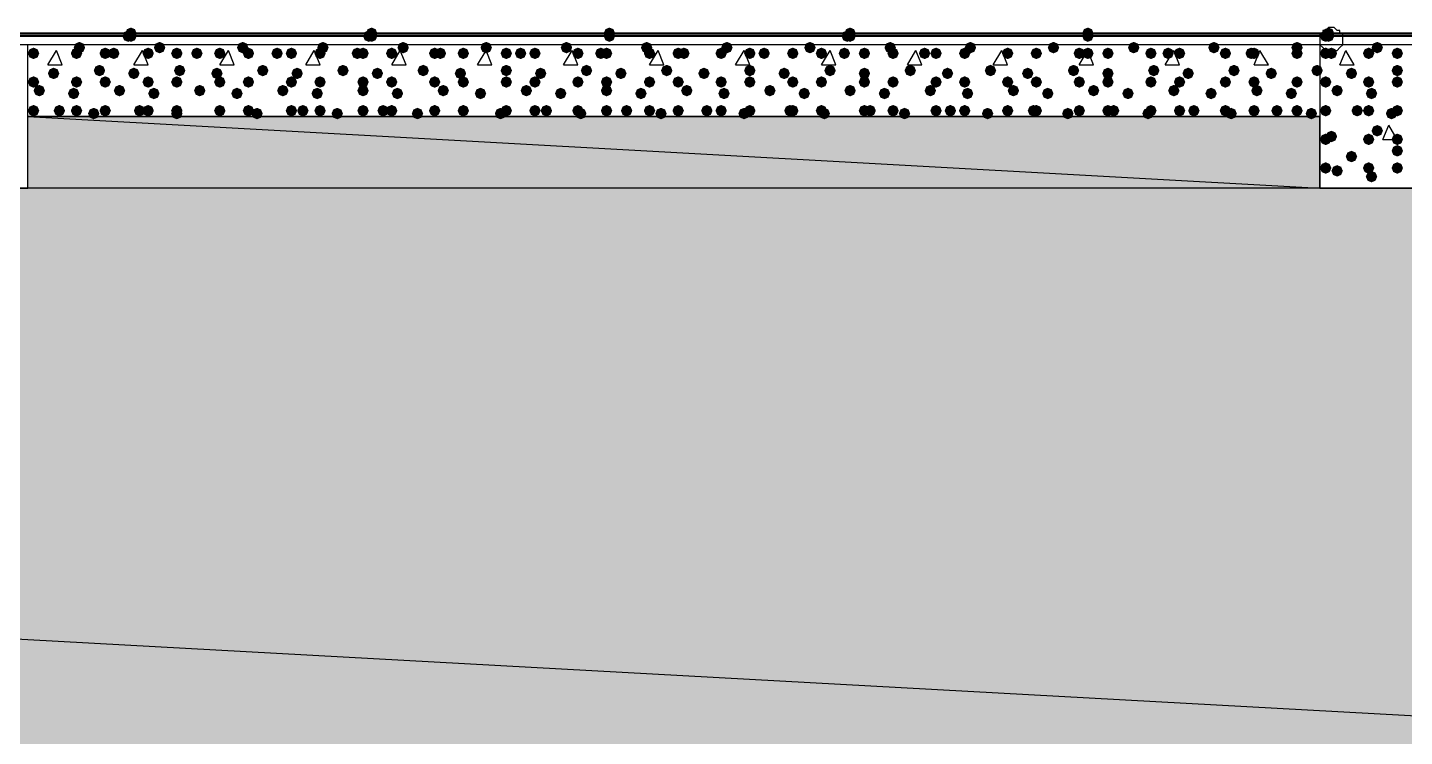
# Model space of a CAD drawing. Header units: millimetres. Extents: x 0 to 420, y 0 to 297.
# Drawn here: x 154.51 to 174.86, y 217.71 to 228.18 of the extents above; entities that cross this region are included whole.
import ezdxf

# ---------------------------------------------------------------- set-up
doc = ezdxf.new("R2010")
doc.units = ezdxf.units.MM
doc.layers.get('0').update_dxf_attribs({"linetype": 'CONTINUOUS'})

msp = doc.modelspace()

# ---------------------------------------------------------------- hatches: boundary and pattern name
at = {"true_color": 0x0000fe}
for points in [[(156.083, 228.049667), (156.058129, 227.989871), (155.998333, 227.965), (155.938538, 227.989871), (155.913667, 228.049667), (155.938537, 228.109462), (155.998333, 228.134333), (156.058129, 228.109463)], [(156.125333, 228.092), (156.100462, 228.032204), (156.040667, 228.007333), (155.980871, 228.032204), (155.956, 228.092), (155.980871, 228.151796), (156.040667, 228.176667), (156.100462, 228.151796)], [(156.125333, 228.049667), (156.100462, 227.989871), (156.040667, 227.965), (155.980871, 227.989871), (155.956, 228.049667), (155.980871, 228.109462), (156.040667, 228.134333), (156.100462, 228.109463)], [(156.125333, 228.049667), (156.100462, 227.989871), (156.040667, 227.965), (155.980871, 227.989871), (155.956, 228.049667), (155.980871, 228.109462), (156.040667, 228.134333), (156.100462, 228.109463)], [(159.639, 228.049667), (159.614129, 227.989871), (159.554333, 227.965), (159.494538, 227.989871), (159.469667, 228.049667), (159.494537, 228.109462), (159.554333, 228.134333), (159.614129, 228.109463)], [(159.639, 228.049667), (159.614129, 227.989871), (159.554333, 227.965), (159.494538, 227.989871), (159.469667, 228.049667), (159.494537, 228.109462), (159.554333, 228.134333), (159.614129, 228.109463)], [(159.681333, 228.092), (159.656462, 228.032204), (159.596667, 228.007333), (159.536871, 228.032204), (159.512, 228.092), (159.536871, 228.151796), (159.596667, 228.176667), (159.656462, 228.151796)], [(159.681333, 228.049667), (159.656462, 227.989871), (159.596667, 227.965), (159.536871, 227.989871), (159.512, 228.049667), (159.536871, 228.109462), (159.596667, 228.134333), (159.656462, 228.109463)], [(163.195, 228.092), (163.170129, 228.032204), (163.110333, 228.007333), (163.050538, 228.032204), (163.025667, 228.092), (163.050537, 228.151796), (163.110333, 228.176667), (163.170129, 228.151796)], [(163.195, 228.049667), (163.170129, 227.989871), (163.110333, 227.965), (163.050538, 227.989871), (163.025667, 228.049667), (163.050537, 228.109462), (163.110333, 228.134333), (163.170129, 228.109463)], [(163.195, 228.049667), (163.170129, 227.989871), (163.110333, 227.965), (163.050538, 227.989871), (163.025667, 228.049667), (163.050537, 228.109462), (163.110333, 228.134333), (163.170129, 228.109463)], [(163.195, 228.049667), (163.170129, 227.989871), (163.110333, 227.965), (163.050538, 227.989871), (163.025667, 228.049667), (163.050537, 228.109462), (163.110333, 228.134333), (163.170129, 228.109463)], [(166.708667, 228.049667), (166.683796, 227.989871), (166.624, 227.965), (166.564204, 227.989871), (166.539333, 228.049667), (166.564204, 228.109462), (166.624, 228.134333), (166.683796, 228.109463)], [(166.751, 228.092), (166.726129, 228.032204), (166.666333, 228.007333), (166.606538, 228.032204), (166.581667, 228.092), (166.606537, 228.151796), (166.666333, 228.176667), (166.726129, 228.151796)], [(166.751, 228.049667), (166.726129, 227.989871), (166.666333, 227.965), (166.606538, 227.989871), (166.581667, 228.049667), (166.606537, 228.109462), (166.666333, 228.134333), (166.726129, 228.109463)], [(166.751, 228.049667), (166.726129, 227.989871), (166.666333, 227.965), (166.606538, 227.989871), (166.581667, 228.049667), (166.606537, 228.109462), (166.666333, 228.134333), (166.726129, 228.109463)], [(170.264667, 228.092), (170.239796, 228.032204), (170.18, 228.007333), (170.120204, 228.032204), (170.095333, 228.092), (170.120204, 228.151796), (170.18, 228.176667), (170.239796, 228.151796)], [(170.264667, 228.049667), (170.239796, 227.989871), (170.18, 227.965), (170.120204, 227.989871), (170.095333, 228.049667), (170.120204, 228.109462), (170.18, 228.134333), (170.239796, 228.109463)], [(170.264667, 228.049667), (170.239796, 227.989871), (170.18, 227.965), (170.120204, 227.989871), (170.095333, 228.049667), (170.120204, 228.109462), (170.18, 228.134333), (170.239796, 228.109463)], [(170.264667, 228.049667), (170.239796, 227.989871), (170.18, 227.965), (170.120204, 227.989871), (170.095333, 228.049667), (170.120204, 228.109462), (170.18, 228.134333), (170.239796, 228.109463)], [(173.778333, 228.049667), (173.753463, 227.989871), (173.693667, 227.965), (173.633871, 227.989871), (173.609, 228.049667), (173.633871, 228.109462), (173.693667, 228.134333), (173.753462, 228.109463)], [(173.820667, 228.092), (173.795796, 228.032204), (173.736, 228.007333), (173.676204, 228.032204), (173.651333, 228.092), (173.676204, 228.151796), (173.736, 228.176667), (173.795796, 228.151796)], [(173.820667, 228.049667), (173.795796, 227.989871), (173.736, 227.965), (173.676204, 227.989871), (173.651333, 228.049667), (173.676204, 228.109462), (173.736, 228.134333), (173.795796, 228.109463)], [(173.820667, 228.049667), (173.795796, 227.989871), (173.736, 227.965), (173.676204, 227.989871), (173.651333, 228.049667), (173.676204, 228.109462), (173.736, 228.134333), (173.795796, 228.109463)]]:
    msp.add_hatch(color=0, dxfattribs=at).paths.add_polyline_path(points, flags=0)
at = {"true_color": 0x000007}
h = msp.add_hatch(color=0, dxfattribs=at)
h.paths.add_polyline_path([(32.215667, 228.049667), (380.661333, 228.049667)], flags=0)
h.paths.add_polyline_path([(380.661333, 228.049667), (32.215667, 228.049667)], flags=0)
at = {"true_color": 0x000008}
for points in [[(154.686, 227.795667), (154.661129, 227.735871), (154.601333, 227.711), (154.541538, 227.735871), (154.516667, 227.795667), (154.541537, 227.855462), (154.601333, 227.880333), (154.661129, 227.855463)], [(154.686, 227.795667), (154.661129, 227.735871), (154.601333, 227.711), (154.541538, 227.735871), (154.516667, 227.795667), (154.541537, 227.855462), (154.601333, 227.880333), (154.661129, 227.855463)], [(155.321, 227.795667), (155.296129, 227.735871), (155.236333, 227.711), (155.176538, 227.735871), (155.151667, 227.795667), (155.176537, 227.855462), (155.236333, 227.880333), (155.296129, 227.855463)], [(155.363333, 227.880333), (155.338462, 227.820537), (155.278667, 227.795667), (155.218871, 227.820537), (155.194, 227.880333), (155.218871, 227.940129), (155.278667, 227.965), (155.338462, 227.940129)], [(155.744333, 227.795667), (155.719463, 227.735871), (155.659667, 227.711), (155.599871, 227.735871), (155.575, 227.795667), (155.599871, 227.855462), (155.659667, 227.880333), (155.719462, 227.855463)], [(155.871333, 227.795667), (155.846462, 227.735871), (155.786667, 227.711), (155.726871, 227.735871), (155.702, 227.795667), (155.726871, 227.855462), (155.786667, 227.880333), (155.846462, 227.855463)], [(156.379333, 227.795667), (156.354463, 227.735871), (156.294667, 227.711), (156.234871, 227.735871), (156.21, 227.795667), (156.234871, 227.855462), (156.294667, 227.880333), (156.354462, 227.855463)], [(156.548667, 227.880333), (156.523796, 227.820537), (156.464, 227.795667), (156.404204, 227.820537), (156.379333, 227.880333), (156.404204, 227.940129), (156.464, 227.965), (156.523796, 227.940129)], [(156.802667, 227.795667), (156.777796, 227.735871), (156.718, 227.711), (156.658204, 227.735871), (156.633333, 227.795667), (156.658204, 227.855462), (156.718, 227.880333), (156.777796, 227.855463)], [(157.099, 227.795667), (157.074129, 227.735871), (157.014333, 227.711), (156.954538, 227.735871), (156.929667, 227.795667), (156.954537, 227.855462), (157.014333, 227.880333), (157.074129, 227.855463)], [(157.437667, 227.795667), (157.412796, 227.735871), (157.353, 227.711), (157.293204, 227.735871), (157.268333, 227.795667), (157.293204, 227.855462), (157.353, 227.880333), (157.412796, 227.855463)], [(157.776333, 227.880333), (157.751463, 227.820537), (157.691667, 227.795667), (157.631871, 227.820537), (157.607, 227.880333), (157.631871, 227.940129), (157.691667, 227.965), (157.751462, 227.940129)], [(157.861, 227.795667), (157.836129, 227.735871), (157.776333, 227.711), (157.716538, 227.735871), (157.691667, 227.795667), (157.716537, 227.855462), (157.776333, 227.880333), (157.836129, 227.855463)], [(158.284333, 227.795667), (158.259462, 227.735871), (158.199667, 227.711), (158.139871, 227.735871), (158.115, 227.795667), (158.139871, 227.855462), (158.199667, 227.880333), (158.259462, 227.855463)], [(158.496, 227.795667), (158.471129, 227.735871), (158.411333, 227.711), (158.351538, 227.735871), (158.326667, 227.795667), (158.351537, 227.855462), (158.411333, 227.880333), (158.471129, 227.855463)], [(158.919333, 227.795667), (158.894463, 227.735871), (158.834667, 227.711), (158.774871, 227.735871), (158.75, 227.795667), (158.774871, 227.855462), (158.834667, 227.880333), (158.894462, 227.855463)], [(158.961667, 227.880333), (158.936796, 227.820537), (158.877, 227.795667), (158.817204, 227.820537), (158.792333, 227.880333), (158.817204, 227.940129), (158.877, 227.965), (158.936796, 227.940129)], [(159.469667, 227.795667), (159.444796, 227.735871), (159.385, 227.711), (159.325204, 227.735871), (159.300333, 227.795667), (159.325204, 227.855462), (159.385, 227.880333), (159.444796, 227.855463)], [(159.554333, 227.795667), (159.529462, 227.735871), (159.469667, 227.711), (159.409871, 227.735871), (159.385, 227.795667), (159.409871, 227.855462), (159.469667, 227.880333), (159.529462, 227.855463)], [(159.977667, 227.795667), (159.952796, 227.735871), (159.893, 227.711), (159.833204, 227.735871), (159.808333, 227.795667), (159.833204, 227.855462), (159.893, 227.880333), (159.952796, 227.855463)], [(160.147, 227.880333), (160.122129, 227.820537), (160.062333, 227.795667), (160.002538, 227.820537), (159.977667, 227.880333), (160.002537, 227.940129), (160.062333, 227.965), (160.122129, 227.940129)], [(160.612667, 227.795667), (160.587796, 227.735871), (160.528, 227.711), (160.468204, 227.735871), (160.443333, 227.795667), (160.468204, 227.855462), (160.528, 227.880333), (160.587796, 227.855463)], [(160.697333, 227.795667), (160.672462, 227.735871), (160.612667, 227.711), (160.552871, 227.735871), (160.528, 227.795667), (160.552871, 227.855462), (160.612667, 227.880333), (160.672462, 227.855463)], [(161.036, 227.795667), (161.011129, 227.735871), (160.951333, 227.711), (160.891538, 227.735871), (160.866667, 227.795667), (160.891537, 227.855462), (160.951333, 227.880333), (161.011129, 227.855463)], [(161.374667, 227.880333), (161.349796, 227.820537), (161.29, 227.795667), (161.230204, 227.820537), (161.205333, 227.880333), (161.230204, 227.940129), (161.29, 227.965), (161.349796, 227.940129)], [(161.671, 227.795667), (161.646129, 227.735871), (161.586333, 227.711), (161.526538, 227.735871), (161.501667, 227.795667), (161.526537, 227.855462), (161.586333, 227.880333), (161.646129, 227.855463)], [(161.882667, 227.795667), (161.857796, 227.735871), (161.798, 227.711), (161.738204, 227.735871), (161.713333, 227.795667), (161.738204, 227.855462), (161.798, 227.880333), (161.857796, 227.855463)], [(162.094333, 227.795667), (162.069462, 227.735871), (162.009667, 227.711), (161.949871, 227.735871), (161.925, 227.795667), (161.949871, 227.855462), (162.009667, 227.880333), (162.069462, 227.855463)], [(162.56, 227.880333), (162.535129, 227.820537), (162.475333, 227.795667), (162.415538, 227.820537), (162.390667, 227.880333), (162.415537, 227.940129), (162.475333, 227.965), (162.535129, 227.940129)], [(162.729333, 227.795667), (162.704463, 227.735871), (162.644667, 227.711), (162.584871, 227.735871), (162.56, 227.795667), (162.584871, 227.855462), (162.644667, 227.880333), (162.704462, 227.855463)], [(163.068, 227.795667), (163.043129, 227.735871), (162.983333, 227.711), (162.923538, 227.735871), (162.898667, 227.795667), (162.923537, 227.855462), (162.983333, 227.880333), (163.043129, 227.855463)], [(163.152667, 227.795667), (163.127796, 227.735871), (163.068, 227.711), (163.008204, 227.735871), (162.983333, 227.795667), (163.008204, 227.855462), (163.068, 227.880333), (163.127796, 227.855463)], [(163.745333, 227.880333), (163.720462, 227.820537), (163.660667, 227.795667), (163.600871, 227.820537), (163.576, 227.880333), (163.600871, 227.940129), (163.660667, 227.965), (163.720462, 227.940129)], [(163.787667, 227.795667), (163.762796, 227.735871), (163.703, 227.711), (163.643204, 227.735871), (163.618333, 227.795667), (163.643204, 227.855462), (163.703, 227.880333), (163.762796, 227.855463)], [(164.211, 227.795667), (164.186129, 227.735871), (164.126333, 227.711), (164.066538, 227.735871), (164.041667, 227.795667), (164.066537, 227.855462), (164.126333, 227.880333), (164.186129, 227.855463)], [(164.295667, 227.795667), (164.270796, 227.735871), (164.211, 227.711), (164.151204, 227.735871), (164.126333, 227.795667), (164.151204, 227.855462), (164.211, 227.880333), (164.270796, 227.855463)], [(164.846, 227.795667), (164.821129, 227.735871), (164.761333, 227.711), (164.701538, 227.735871), (164.676667, 227.795667), (164.701537, 227.855462), (164.761333, 227.880333), (164.821129, 227.855463)], [(164.930667, 227.880333), (164.905796, 227.820537), (164.846, 227.795667), (164.786204, 227.820537), (164.761333, 227.880333), (164.786204, 227.940129), (164.846, 227.965), (164.905796, 227.940129)], [(165.269333, 227.795667), (165.244463, 227.735871), (165.184667, 227.711), (165.124871, 227.735871), (165.1, 227.795667), (165.124871, 227.855462), (165.184667, 227.880333), (165.244462, 227.855463)], [(165.481, 227.795667), (165.456129, 227.735871), (165.396333, 227.711), (165.336538, 227.735871), (165.311667, 227.795667), (165.336537, 227.855462), (165.396333, 227.880333), (165.456129, 227.855463)], [(165.904333, 227.795667), (165.879462, 227.735871), (165.819667, 227.711), (165.759871, 227.735871), (165.735, 227.795667), (165.759871, 227.855462), (165.819667, 227.880333), (165.879462, 227.855463)], [(166.158333, 227.880333), (166.133463, 227.820537), (166.073667, 227.795667), (166.013871, 227.820537), (165.989, 227.880333), (166.013871, 227.940129), (166.073667, 227.965), (166.133462, 227.940129)], [(166.327667, 227.795667), (166.302796, 227.735871), (166.243, 227.711), (166.183204, 227.735871), (166.158333, 227.795667), (166.183204, 227.855462), (166.243, 227.880333), (166.302796, 227.855463)], [(166.666333, 227.795667), (166.641462, 227.735871), (166.581667, 227.711), (166.521871, 227.735871), (166.497, 227.795667), (166.521871, 227.855462), (166.581667, 227.880333), (166.641462, 227.855463)], [(166.962667, 227.795667), (166.937796, 227.735871), (166.878, 227.711), (166.818204, 227.735871), (166.793333, 227.795667), (166.818204, 227.855462), (166.878, 227.880333), (166.937796, 227.855463)], [(167.343667, 227.880333), (167.318796, 227.820537), (167.259, 227.795667), (167.199204, 227.820537), (167.174333, 227.880333), (167.199204, 227.940129), (167.259, 227.965), (167.318796, 227.940129)], [(167.386, 227.795667), (167.361129, 227.735871), (167.301333, 227.711), (167.241538, 227.735871), (167.216667, 227.795667), (167.241537, 227.855462), (167.301333, 227.880333), (167.361129, 227.855463)], [(167.851667, 227.795667), (167.826796, 227.735871), (167.767, 227.711), (167.707204, 227.735871), (167.682333, 227.795667), (167.707204, 227.855462), (167.767, 227.880333), (167.826796, 227.855463)], [(168.021, 227.795667), (167.996129, 227.735871), (167.936333, 227.711), (167.876538, 227.735871), (167.851667, 227.795667), (167.876537, 227.855462), (167.936333, 227.880333), (167.996129, 227.855463)], [(168.444333, 227.795667), (168.419463, 227.735871), (168.359667, 227.711), (168.299871, 227.735871), (168.275, 227.795667), (168.299871, 227.855462), (168.359667, 227.880333), (168.419462, 227.855463)], [(168.529, 227.880333), (168.504129, 227.820537), (168.444333, 227.795667), (168.384538, 227.820537), (168.359667, 227.880333), (168.384537, 227.940129), (168.444333, 227.965), (168.504129, 227.940129)], [(169.079333, 227.795667), (169.054463, 227.735871), (168.994667, 227.711), (168.934871, 227.735871), (168.91, 227.795667), (168.934871, 227.855462), (168.994667, 227.880333), (169.054462, 227.855463)], [(169.079333, 227.795667), (169.054463, 227.735871), (168.994667, 227.711), (168.934871, 227.735871), (168.91, 227.795667), (168.934871, 227.855462), (168.994667, 227.880333), (169.054462, 227.855463)], [(169.502667, 227.795667), (169.477796, 227.735871), (169.418, 227.711), (169.358204, 227.735871), (169.333333, 227.795667), (169.358204, 227.855462), (169.418, 227.880333), (169.477796, 227.855463)], [(169.756667, 227.880333), (169.731796, 227.820537), (169.672, 227.795667), (169.612204, 227.820537), (169.587333, 227.880333), (169.612204, 227.940129), (169.672, 227.965), (169.731796, 227.940129)], [(170.137667, 227.795667), (170.112796, 227.735871), (170.053, 227.711), (169.993204, 227.735871), (169.968333, 227.795667), (169.993204, 227.855462), (170.053, 227.880333), (170.112796, 227.855463)], [(170.264667, 227.795667), (170.239796, 227.735871), (170.18, 227.711), (170.120204, 227.735871), (170.095333, 227.795667), (170.120204, 227.855462), (170.18, 227.880333), (170.239796, 227.855463)], [(170.561, 227.795667), (170.536129, 227.735871), (170.476333, 227.711), (170.416538, 227.735871), (170.391667, 227.795667), (170.416537, 227.855462), (170.476333, 227.880333), (170.536129, 227.855463)], [(170.942, 227.880333), (170.917129, 227.820537), (170.857333, 227.795667), (170.797537, 227.820537), (170.772667, 227.880333), (170.797537, 227.940129), (170.857333, 227.965), (170.917129, 227.940129)], [(171.196, 227.795667), (171.171129, 227.735871), (171.111333, 227.711), (171.051538, 227.735871), (171.026667, 227.795667), (171.051537, 227.855462), (171.111333, 227.880333), (171.171129, 227.855463)], [(171.45, 227.795667), (171.425129, 227.735871), (171.365333, 227.711), (171.305538, 227.735871), (171.280667, 227.795667), (171.305537, 227.855462), (171.365333, 227.880333), (171.425129, 227.855463)], [(171.619333, 227.795667), (171.594463, 227.735871), (171.534667, 227.711), (171.474871, 227.735871), (171.45, 227.795667), (171.474871, 227.855462), (171.534667, 227.880333), (171.594462, 227.855463)], [(172.127333, 227.880333), (172.102463, 227.820537), (172.042667, 227.795667), (171.982871, 227.820537), (171.958, 227.880333), (171.982871, 227.940129), (172.042667, 227.965), (172.102462, 227.940129)], [(172.296667, 227.795667), (172.271796, 227.735871), (172.212, 227.711), (172.152204, 227.735871), (172.127333, 227.795667), (172.152204, 227.855462), (172.212, 227.880333), (172.271796, 227.855463)], [(172.677667, 227.795667), (172.652796, 227.735871), (172.593, 227.711), (172.533204, 227.735871), (172.508333, 227.795667), (172.533204, 227.855462), (172.593, 227.880333), (172.652796, 227.855463)], [(172.72, 227.795667), (172.695129, 227.735871), (172.635333, 227.711), (172.575538, 227.735871), (172.550667, 227.795667), (172.575537, 227.855462), (172.635333, 227.880333), (172.695129, 227.855463)], [(173.355, 227.880333), (173.330129, 227.820537), (173.270333, 227.795667), (173.210538, 227.820537), (173.185667, 227.880333), (173.210537, 227.940129), (173.270333, 227.965), (173.330129, 227.940129)], [(173.355, 227.795667), (173.330129, 227.735871), (173.270333, 227.711), (173.210538, 227.735871), (173.185667, 227.795667), (173.210537, 227.855462), (173.270333, 227.880333), (173.330129, 227.855463)], [(154.982333, 227.499333), (154.957462, 227.439537), (154.897667, 227.414667), (154.837871, 227.439537), (154.813, 227.499333), (154.837871, 227.559129), (154.897667, 227.584), (154.957462, 227.559129)], [(155.659667, 227.541667), (155.634796, 227.481871), (155.575, 227.457), (155.515204, 227.481871), (155.490333, 227.541667), (155.515204, 227.601462), (155.575, 227.626333), (155.634796, 227.601463)], [(156.167667, 227.499333), (156.142796, 227.439537), (156.083, 227.414667), (156.023204, 227.439537), (155.998333, 227.499333), (156.023204, 227.559129), (156.083, 227.584), (156.142796, 227.559129)], [(156.845, 227.541667), (156.820129, 227.481871), (156.760333, 227.457), (156.700538, 227.481871), (156.675667, 227.541667), (156.700537, 227.601462), (156.760333, 227.626333), (156.820129, 227.601463)], [(157.395333, 227.499333), (157.370463, 227.439537), (157.310667, 227.414667), (157.250871, 227.439537), (157.226, 227.499333), (157.250871, 227.559129), (157.310667, 227.584), (157.370462, 227.559129)], [(158.072667, 227.541667), (158.047796, 227.481871), (157.988, 227.457), (157.928204, 227.481871), (157.903333, 227.541667), (157.928204, 227.601462), (157.988, 227.626333), (158.047796, 227.601463)], [(158.580667, 227.499333), (158.555796, 227.439537), (158.496, 227.414667), (158.436204, 227.439537), (158.411333, 227.499333), (158.436204, 227.559129), (158.496, 227.584), (158.555796, 227.559129)], [(159.258, 227.541667), (159.233129, 227.481871), (159.173333, 227.457), (159.113538, 227.481871), (159.088667, 227.541667), (159.113537, 227.601462), (159.173333, 227.626333), (159.233129, 227.601463)], [(159.766, 227.499333), (159.741129, 227.439537), (159.681333, 227.414667), (159.621538, 227.439537), (159.596667, 227.499333), (159.621537, 227.559129), (159.681333, 227.584), (159.741129, 227.559129)], [(160.443333, 227.541667), (160.418462, 227.481871), (160.358667, 227.457), (160.298871, 227.481871), (160.274, 227.541667), (160.298871, 227.601462), (160.358667, 227.626333), (160.418462, 227.601463)], [(160.993667, 227.499333), (160.968796, 227.439537), (160.909, 227.414667), (160.849204, 227.439537), (160.824333, 227.499333), (160.849204, 227.559129), (160.909, 227.584), (160.968796, 227.559129)], [(161.671, 227.541667), (161.646129, 227.481871), (161.586333, 227.457), (161.526538, 227.481871), (161.501667, 227.541667), (161.526537, 227.601462), (161.586333, 227.626333), (161.646129, 227.601463)], [(162.179, 227.499333), (162.154129, 227.439537), (162.094333, 227.414667), (162.034538, 227.439537), (162.009667, 227.499333), (162.034537, 227.559129), (162.094333, 227.584), (162.154129, 227.559129)], [(162.856333, 227.541667), (162.831462, 227.481871), (162.771667, 227.457), (162.711871, 227.481871), (162.687, 227.541667), (162.711871, 227.601462), (162.771667, 227.626333), (162.831462, 227.601463)], [(163.364333, 227.499333), (163.339463, 227.439537), (163.279667, 227.414667), (163.219871, 227.439537), (163.195, 227.499333), (163.219871, 227.559129), (163.279667, 227.584), (163.339462, 227.559129)], [(164.041667, 227.541667), (164.016796, 227.481871), (163.957, 227.457), (163.897204, 227.481871), (163.872333, 227.541667), (163.897204, 227.601462), (163.957, 227.626333), (164.016796, 227.601463)], [(164.592, 227.499333), (164.567129, 227.439537), (164.507333, 227.414667), (164.447538, 227.439537), (164.422667, 227.499333), (164.447537, 227.559129), (164.507333, 227.584), (164.567129, 227.559129)], [(165.269333, 227.541667), (165.244463, 227.481871), (165.184667, 227.457), (165.124871, 227.481871), (165.1, 227.541667), (165.124871, 227.601462), (165.184667, 227.626333), (165.244462, 227.601463)], [(165.777333, 227.499333), (165.752462, 227.439537), (165.692667, 227.414667), (165.632871, 227.439537), (165.608, 227.499333), (165.632871, 227.559129), (165.692667, 227.584), (165.752462, 227.559129)], [(166.454667, 227.541667), (166.429796, 227.481871), (166.37, 227.457), (166.310204, 227.481871), (166.285333, 227.541667), (166.310204, 227.601462), (166.37, 227.626333), (166.429796, 227.601463)], [(166.962667, 227.499333), (166.937796, 227.439537), (166.878, 227.414667), (166.818204, 227.439537), (166.793333, 227.499333), (166.818204, 227.559129), (166.878, 227.584), (166.937796, 227.559129)], [(167.64, 227.541667), (167.615129, 227.481871), (167.555333, 227.457), (167.495538, 227.481871), (167.470667, 227.541667), (167.495537, 227.601462), (167.555333, 227.626333), (167.615129, 227.601463)], [(168.190333, 227.499333), (168.165462, 227.439537), (168.105667, 227.414667), (168.045871, 227.439537), (168.021, 227.499333), (168.045871, 227.559129), (168.105667, 227.584), (168.165462, 227.559129)], [(168.825333, 227.541667), (168.800462, 227.481871), (168.740667, 227.457), (168.680871, 227.481871), (168.656, 227.541667), (168.680871, 227.601462), (168.740667, 227.626333), (168.800462, 227.601463)], [(169.375667, 227.499333), (169.350796, 227.439537), (169.291, 227.414667), (169.231204, 227.439537), (169.206333, 227.499333), (169.231204, 227.559129), (169.291, 227.584), (169.350796, 227.559129)], [(170.053, 227.541667), (170.028129, 227.481871), (169.968333, 227.457), (169.908537, 227.481871), (169.883667, 227.541667), (169.908537, 227.601462), (169.968333, 227.626333), (170.028129, 227.601463)], [(170.561, 227.499333), (170.536129, 227.439537), (170.476333, 227.414667), (170.416538, 227.439537), (170.391667, 227.499333), (170.416537, 227.559129), (170.476333, 227.584), (170.536129, 227.559129)], [(171.238333, 227.541667), (171.213462, 227.481871), (171.153667, 227.457), (171.093871, 227.481871), (171.069, 227.541667), (171.093871, 227.601462), (171.153667, 227.626333), (171.213462, 227.601463)], [(171.746333, 227.499333), (171.721462, 227.439537), (171.661667, 227.414667), (171.601871, 227.439537), (171.577, 227.499333), (171.601871, 227.559129), (171.661667, 227.584), (171.721462, 227.559129)], [(172.423667, 227.541667), (172.398796, 227.481871), (172.339, 227.457), (172.279204, 227.481871), (172.254333, 227.541667), (172.279204, 227.601462), (172.339, 227.626333), (172.398796, 227.601463)], [(172.974, 227.499333), (172.949129, 227.439537), (172.889333, 227.414667), (172.829538, 227.439537), (172.804667, 227.499333), (172.829537, 227.559129), (172.889333, 227.584), (172.949129, 227.559129)], [(173.651333, 227.541667), (173.626462, 227.481871), (173.566667, 227.457), (173.506871, 227.481871), (173.482, 227.541667), (173.506871, 227.601462), (173.566667, 227.626333), (173.626462, 227.601463)], [(154.686, 227.372333), (154.661129, 227.312537), (154.601333, 227.287667), (154.541538, 227.312537), (154.516667, 227.372333), (154.541537, 227.432129), (154.601333, 227.457), (154.661129, 227.432129)], [(154.770667, 227.245333), (154.745796, 227.185537), (154.686, 227.160667), (154.626204, 227.185537), (154.601333, 227.245333), (154.626204, 227.305129), (154.686, 227.33), (154.745796, 227.305129)], [(155.278667, 227.203), (155.253796, 227.143204), (155.194, 227.118333), (155.134204, 227.143204), (155.109333, 227.203), (155.134204, 227.262796), (155.194, 227.287667), (155.253796, 227.262796)], [(155.321, 227.372333), (155.296129, 227.312537), (155.236333, 227.287667), (155.176538, 227.312537), (155.151667, 227.372333), (155.176537, 227.432129), (155.236333, 227.457), (155.296129, 227.432129)], [(155.744333, 227.372333), (155.719463, 227.312537), (155.659667, 227.287667), (155.599871, 227.312537), (155.575, 227.372333), (155.599871, 227.432129), (155.659667, 227.457), (155.719462, 227.432129)], [(155.956, 227.245333), (155.931129, 227.185537), (155.871333, 227.160667), (155.811538, 227.185537), (155.786667, 227.245333), (155.811537, 227.305129), (155.871333, 227.33), (155.931129, 227.305129)], [(156.379333, 227.372333), (156.354463, 227.312537), (156.294667, 227.287667), (156.234871, 227.312537), (156.21, 227.372333), (156.234871, 227.432129), (156.294667, 227.457), (156.354462, 227.432129)], [(156.464, 227.203), (156.439129, 227.143204), (156.379333, 227.118333), (156.319538, 227.143204), (156.294667, 227.203), (156.319537, 227.262796), (156.379333, 227.287667), (156.439129, 227.262796)], [(156.802667, 227.372333), (156.777796, 227.312537), (156.718, 227.287667), (156.658204, 227.312537), (156.633333, 227.372333), (156.658204, 227.432129), (156.718, 227.457), (156.777796, 227.432129)], [(157.141333, 227.245333), (157.116462, 227.185537), (157.056667, 227.160667), (156.996871, 227.185537), (156.972, 227.245333), (156.996871, 227.305129), (157.056667, 227.33), (157.116462, 227.305129)], [(157.437667, 227.372333), (157.412796, 227.312537), (157.353, 227.287667), (157.293204, 227.312537), (157.268333, 227.372333), (157.293204, 227.432129), (157.353, 227.457), (157.412796, 227.432129)], [(157.691667, 227.203), (157.666796, 227.143204), (157.607, 227.118333), (157.547204, 227.143204), (157.522333, 227.203), (157.547204, 227.262796), (157.607, 227.287667), (157.666796, 227.262796)], [(157.861, 227.372333), (157.836129, 227.312537), (157.776333, 227.287667), (157.716538, 227.312537), (157.691667, 227.372333), (157.716537, 227.432129), (157.776333, 227.457), (157.836129, 227.432129)], [(158.369, 227.245333), (158.344129, 227.185537), (158.284333, 227.160667), (158.224538, 227.185537), (158.199667, 227.245333), (158.224537, 227.305129), (158.284333, 227.33), (158.344129, 227.305129)], [(158.496, 227.372333), (158.471129, 227.312537), (158.411333, 227.287667), (158.351538, 227.312537), (158.326667, 227.372333), (158.351537, 227.432129), (158.411333, 227.457), (158.471129, 227.432129)], [(158.877, 227.203), (158.852129, 227.143204), (158.792333, 227.118333), (158.732538, 227.143204), (158.707667, 227.203), (158.732537, 227.262796), (158.792333, 227.287667), (158.852129, 227.262796)], [(158.919333, 227.372333), (158.894463, 227.312537), (158.834667, 227.287667), (158.774871, 227.312537), (158.75, 227.372333), (158.774871, 227.432129), (158.834667, 227.457), (158.894462, 227.432129)], [(159.554333, 227.372333), (159.529462, 227.312537), (159.469667, 227.287667), (159.409871, 227.312537), (159.385, 227.372333), (159.409871, 227.432129), (159.469667, 227.457), (159.529462, 227.432129)], [(159.554333, 227.245333), (159.529462, 227.185537), (159.469667, 227.160667), (159.409871, 227.185537), (159.385, 227.245333), (159.409871, 227.305129), (159.469667, 227.33), (159.529462, 227.305129)], [(159.977667, 227.372333), (159.952796, 227.312537), (159.893, 227.287667), (159.833204, 227.312537), (159.808333, 227.372333), (159.833204, 227.432129), (159.893, 227.457), (159.952796, 227.432129)], [(160.062333, 227.203), (160.037463, 227.143204), (159.977667, 227.118333), (159.917871, 227.143204), (159.893, 227.203), (159.917871, 227.262796), (159.977667, 227.287667), (160.037462, 227.262796)], [(160.612667, 227.372333), (160.587796, 227.312537), (160.528, 227.287667), (160.468204, 227.312537), (160.443333, 227.372333), (160.468204, 227.432129), (160.528, 227.457), (160.587796, 227.432129)], [(160.739667, 227.245333), (160.714796, 227.185537), (160.655, 227.160667), (160.595204, 227.185537), (160.570333, 227.245333), (160.595204, 227.305129), (160.655, 227.33), (160.714796, 227.305129)], [(161.036, 227.372333), (161.011129, 227.312537), (160.951333, 227.287667), (160.891538, 227.312537), (160.866667, 227.372333), (160.891537, 227.432129), (160.951333, 227.457), (161.011129, 227.432129)], [(161.29, 227.203), (161.265129, 227.143204), (161.205333, 227.118333), (161.145538, 227.143204), (161.120667, 227.203), (161.145537, 227.262796), (161.205333, 227.287667), (161.265129, 227.262796)], [(161.671, 227.372333), (161.646129, 227.312537), (161.586333, 227.287667), (161.526538, 227.312537), (161.501667, 227.372333), (161.526537, 227.432129), (161.586333, 227.457), (161.646129, 227.432129)], [(161.967333, 227.245333), (161.942462, 227.185537), (161.882667, 227.160667), (161.822871, 227.185537), (161.798, 227.245333), (161.822871, 227.305129), (161.882667, 227.33), (161.942462, 227.305129)], [(162.094333, 227.372333), (162.069462, 227.312537), (162.009667, 227.287667), (161.949871, 227.312537), (161.925, 227.372333), (161.949871, 227.432129), (162.009667, 227.457), (162.069462, 227.432129)], [(162.475333, 227.203), (162.450462, 227.143204), (162.390667, 227.118333), (162.330871, 227.143204), (162.306, 227.203), (162.330871, 227.262796), (162.390667, 227.287667), (162.450462, 227.262796)], [(162.729333, 227.372333), (162.704463, 227.312537), (162.644667, 227.287667), (162.584871, 227.312537), (162.56, 227.372333), (162.584871, 227.432129), (162.644667, 227.457), (162.704462, 227.432129)], [(163.152667, 227.372333), (163.127796, 227.312537), (163.068, 227.287667), (163.008204, 227.312537), (162.983333, 227.372333), (163.008204, 227.432129), (163.068, 227.457), (163.127796, 227.432129)], [(163.152667, 227.245333), (163.127796, 227.185537), (163.068, 227.160667), (163.008204, 227.185537), (162.983333, 227.245333), (163.008204, 227.305129), (163.068, 227.33), (163.127796, 227.305129)], [(163.660667, 227.203), (163.635796, 227.143204), (163.576, 227.118333), (163.516204, 227.143204), (163.491333, 227.203), (163.516204, 227.262796), (163.576, 227.287667), (163.635796, 227.262796)], [(163.787667, 227.372333), (163.762796, 227.312537), (163.703, 227.287667), (163.643204, 227.312537), (163.618333, 227.372333), (163.643204, 227.432129), (163.703, 227.457), (163.762796, 227.432129)], [(164.211, 227.372333), (164.186129, 227.312537), (164.126333, 227.287667), (164.066538, 227.312537), (164.041667, 227.372333), (164.066537, 227.432129), (164.126333, 227.457), (164.186129, 227.432129)], [(164.338, 227.245333), (164.313129, 227.185537), (164.253333, 227.160667), (164.193537, 227.185537), (164.168667, 227.245333), (164.193537, 227.305129), (164.253333, 227.33), (164.313129, 227.305129)], [(164.846, 227.372333), (164.821129, 227.312537), (164.761333, 227.287667), (164.701538, 227.312537), (164.676667, 227.372333), (164.701537, 227.432129), (164.761333, 227.457), (164.821129, 227.432129)], [(164.888333, 227.203), (164.863463, 227.143204), (164.803667, 227.118333), (164.743871, 227.143204), (164.719, 227.203), (164.743871, 227.262796), (164.803667, 227.287667), (164.863462, 227.262796)], [(165.269333, 227.372333), (165.244463, 227.312537), (165.184667, 227.287667), (165.124871, 227.312537), (165.1, 227.372333), (165.124871, 227.432129), (165.184667, 227.457), (165.244462, 227.432129)], [(165.565667, 227.245333), (165.540796, 227.185537), (165.481, 227.160667), (165.421204, 227.185537), (165.396333, 227.245333), (165.421204, 227.305129), (165.481, 227.33), (165.540796, 227.305129)], [(165.904333, 227.372333), (165.879462, 227.312537), (165.819667, 227.287667), (165.759871, 227.312537), (165.735, 227.372333), (165.759871, 227.432129), (165.819667, 227.457), (165.879462, 227.432129)], [(166.073667, 227.203), (166.048796, 227.143204), (165.989, 227.118333), (165.929204, 227.143204), (165.904333, 227.203), (165.929204, 227.262796), (165.989, 227.287667), (166.048796, 227.262796)], [(166.327667, 227.372333), (166.302796, 227.312537), (166.243, 227.287667), (166.183204, 227.312537), (166.158333, 227.372333), (166.183204, 227.432129), (166.243, 227.457), (166.302796, 227.432129)], [(166.751, 227.245333), (166.726129, 227.185537), (166.666333, 227.160667), (166.606538, 227.185537), (166.581667, 227.245333), (166.606537, 227.305129), (166.666333, 227.33), (166.726129, 227.305129)], [(166.962667, 227.372333), (166.937796, 227.312537), (166.878, 227.287667), (166.818204, 227.312537), (166.793333, 227.372333), (166.818204, 227.432129), (166.878, 227.457), (166.937796, 227.432129)], [(167.259, 227.203), (167.234129, 227.143204), (167.174333, 227.118333), (167.114538, 227.143204), (167.089667, 227.203), (167.114537, 227.262796), (167.174333, 227.287667), (167.234129, 227.262796)], [(167.386, 227.372333), (167.361129, 227.312537), (167.301333, 227.287667), (167.241538, 227.312537), (167.216667, 227.372333), (167.241537, 227.432129), (167.301333, 227.457), (167.361129, 227.432129)], [(167.936333, 227.245333), (167.911462, 227.185537), (167.851667, 227.160667), (167.791871, 227.185537), (167.767, 227.245333), (167.791871, 227.305129), (167.851667, 227.33), (167.911462, 227.305129)], [(168.021, 227.372333), (167.996129, 227.312537), (167.936333, 227.287667), (167.876538, 227.312537), (167.851667, 227.372333), (167.876537, 227.432129), (167.936333, 227.457), (167.996129, 227.432129)], [(168.444333, 227.372333), (168.419463, 227.312537), (168.359667, 227.287667), (168.299871, 227.312537), (168.275, 227.372333), (168.299871, 227.432129), (168.359667, 227.457), (168.419462, 227.432129)], [(168.486667, 227.203), (168.461796, 227.143204), (168.402, 227.118333), (168.342204, 227.143204), (168.317333, 227.203), (168.342204, 227.262796), (168.402, 227.287667), (168.461796, 227.262796)], [(169.079333, 227.372333), (169.054463, 227.312537), (168.994667, 227.287667), (168.934871, 227.312537), (168.91, 227.372333), (168.934871, 227.432129), (168.994667, 227.457), (169.054462, 227.432129)], [(169.164, 227.245333), (169.139129, 227.185537), (169.079333, 227.160667), (169.019538, 227.185537), (168.994667, 227.245333), (169.019537, 227.305129), (169.079333, 227.33), (169.139129, 227.305129)], [(169.502667, 227.372333), (169.477796, 227.312537), (169.418, 227.287667), (169.358204, 227.312537), (169.333333, 227.372333), (169.358204, 227.432129), (169.418, 227.457), (169.477796, 227.432129)], [(169.672, 227.203), (169.647129, 227.143204), (169.587333, 227.118333), (169.527537, 227.143204), (169.502667, 227.203), (169.527537, 227.262796), (169.587333, 227.287667), (169.647129, 227.262796)], [(170.137667, 227.372333), (170.112796, 227.312537), (170.053, 227.287667), (169.993204, 227.312537), (169.968333, 227.372333), (169.993204, 227.432129), (170.053, 227.457), (170.112796, 227.432129)], [(170.349333, 227.245333), (170.324462, 227.185537), (170.264667, 227.160667), (170.204871, 227.185537), (170.18, 227.245333), (170.204871, 227.305129), (170.264667, 227.33), (170.324462, 227.305129)], [(170.561, 227.372333), (170.536129, 227.312537), (170.476333, 227.287667), (170.416538, 227.312537), (170.391667, 227.372333), (170.416537, 227.432129), (170.476333, 227.457), (170.536129, 227.432129)], [(170.857333, 227.203), (170.832462, 227.143204), (170.772667, 227.118333), (170.712871, 227.143204), (170.688, 227.203), (170.712871, 227.262796), (170.772667, 227.287667), (170.832462, 227.262796)], [(171.196, 227.372333), (171.171129, 227.312537), (171.111333, 227.287667), (171.051538, 227.312537), (171.026667, 227.372333), (171.051537, 227.432129), (171.111333, 227.457), (171.171129, 227.432129)], [(171.534667, 227.245333), (171.509796, 227.185537), (171.45, 227.160667), (171.390204, 227.185537), (171.365333, 227.245333), (171.390204, 227.305129), (171.45, 227.33), (171.509796, 227.305129)], [(171.619333, 227.372333), (171.594463, 227.312537), (171.534667, 227.287667), (171.474871, 227.312537), (171.45, 227.372333), (171.474871, 227.432129), (171.534667, 227.457), (171.594462, 227.432129)], [(172.085, 227.203), (172.060129, 227.143204), (172.000333, 227.118333), (171.940538, 227.143204), (171.915667, 227.203), (171.940537, 227.262796), (172.000333, 227.287667), (172.060129, 227.262796)], [(172.296667, 227.372333), (172.271796, 227.312537), (172.212, 227.287667), (172.152204, 227.312537), (172.127333, 227.372333), (172.152204, 227.432129), (172.212, 227.457), (172.271796, 227.432129)], [(172.72, 227.372333), (172.695129, 227.312537), (172.635333, 227.287667), (172.575538, 227.312537), (172.550667, 227.372333), (172.575537, 227.432129), (172.635333, 227.457), (172.695129, 227.432129)], [(172.762333, 227.245333), (172.737462, 227.185537), (172.677667, 227.160667), (172.617871, 227.185537), (172.593, 227.245333), (172.617871, 227.305129), (172.677667, 227.33), (172.737462, 227.305129)], [(173.270333, 227.203), (173.245462, 227.143204), (173.185667, 227.118333), (173.125871, 227.143204), (173.101, 227.203), (173.125871, 227.262796), (173.185667, 227.287667), (173.245462, 227.262796)], [(173.355, 227.372333), (173.330129, 227.312537), (173.270333, 227.287667), (173.210538, 227.312537), (173.185667, 227.372333), (173.210537, 227.432129), (173.270333, 227.457), (173.330129, 227.432129)], [(154.686, 226.949), (154.661129, 226.889204), (154.601333, 226.864333), (154.541538, 226.889204), (154.516667, 226.949), (154.541537, 227.008796), (154.601333, 227.033667), (154.661129, 227.008796)], [(155.067, 226.949), (155.042129, 226.889204), (154.982333, 226.864333), (154.922538, 226.889204), (154.897667, 226.949), (154.922537, 227.008796), (154.982333, 227.033667), (155.042129, 227.008796)], [(155.321, 226.949), (155.296129, 226.889204), (155.236333, 226.864333), (155.176538, 226.889204), (155.151667, 226.949), (155.176537, 227.008796), (155.236333, 227.033667), (155.296129, 227.008796)], [(155.575, 226.906667), (155.550129, 226.846871), (155.490333, 226.822), (155.430538, 226.846871), (155.405667, 226.906667), (155.430537, 226.966462), (155.490333, 226.991333), (155.550129, 226.966463)], [(155.744333, 226.949), (155.719463, 226.889204), (155.659667, 226.864333), (155.599871, 226.889204), (155.575, 226.949), (155.599871, 227.008796), (155.659667, 227.033667), (155.719462, 227.008796)], [(156.252333, 226.949), (156.227463, 226.889204), (156.167667, 226.864333), (156.107871, 226.889204), (156.083, 226.949), (156.107871, 227.008796), (156.167667, 227.033667), (156.227462, 227.008796)], [(156.379333, 226.949), (156.354463, 226.889204), (156.294667, 226.864333), (156.234871, 226.889204), (156.21, 226.949), (156.234871, 227.008796), (156.294667, 227.033667), (156.354462, 227.008796)], [(156.802667, 226.949), (156.777796, 226.889204), (156.718, 226.864333), (156.658204, 226.889204), (156.633333, 226.949), (156.658204, 227.008796), (156.718, 227.033667), (156.777796, 227.008796)], [(156.802667, 226.906667), (156.777796, 226.846871), (156.718, 226.822), (156.658204, 226.846871), (156.633333, 226.906667), (156.658204, 226.966462), (156.718, 226.991333), (156.777796, 226.966463)], [(157.437667, 226.949), (157.412796, 226.889204), (157.353, 226.864333), (157.293204, 226.889204), (157.268333, 226.949), (157.293204, 227.008796), (157.353, 227.033667), (157.412796, 227.008796)], [(157.437667, 226.949), (157.412796, 226.889204), (157.353, 226.864333), (157.293204, 226.889204), (157.268333, 226.949), (157.293204, 227.008796), (157.353, 227.033667), (157.412796, 227.008796)], [(157.861, 226.949), (157.836129, 226.889204), (157.776333, 226.864333), (157.716538, 226.889204), (157.691667, 226.949), (157.716537, 227.008796), (157.776333, 227.033667), (157.836129, 227.008796)], [(157.988, 226.906667), (157.963129, 226.846871), (157.903333, 226.822), (157.843538, 226.846871), (157.818667, 226.906667), (157.843537, 226.966462), (157.903333, 226.991333), (157.963129, 226.966463)], [(158.496, 226.949), (158.471129, 226.889204), (158.411333, 226.864333), (158.351538, 226.889204), (158.326667, 226.949), (158.351537, 227.008796), (158.411333, 227.033667), (158.471129, 227.008796)], [(158.665333, 226.949), (158.640463, 226.889204), (158.580667, 226.864333), (158.520871, 226.889204), (158.496, 226.949), (158.520871, 227.008796), (158.580667, 227.033667), (158.640462, 227.008796)], [(158.919333, 226.949), (158.894463, 226.889204), (158.834667, 226.864333), (158.774871, 226.889204), (158.75, 226.949), (158.774871, 227.008796), (158.834667, 227.033667), (158.894462, 227.008796)], [(159.173333, 226.906667), (159.148462, 226.846871), (159.088667, 226.822), (159.028871, 226.846871), (159.004, 226.906667), (159.028871, 226.966462), (159.088667, 226.991333), (159.148462, 226.966463)], [(159.554333, 226.949), (159.529462, 226.889204), (159.469667, 226.864333), (159.409871, 226.889204), (159.385, 226.949), (159.409871, 227.008796), (159.469667, 227.033667), (159.529462, 227.008796)], [(159.850667, 226.949), (159.825796, 226.889204), (159.766, 226.864333), (159.706204, 226.889204), (159.681333, 226.949), (159.706204, 227.008796), (159.766, 227.033667), (159.825796, 227.008796)], [(159.977667, 226.949), (159.952796, 226.889204), (159.893, 226.864333), (159.833204, 226.889204), (159.808333, 226.949), (159.833204, 227.008796), (159.893, 227.033667), (159.952796, 227.008796)], [(160.358667, 226.906667), (160.333796, 226.846871), (160.274, 226.822), (160.214204, 226.846871), (160.189333, 226.906667), (160.214204, 226.966462), (160.274, 226.991333), (160.333796, 226.966463)], [(160.612667, 226.949), (160.587796, 226.889204), (160.528, 226.864333), (160.468204, 226.889204), (160.443333, 226.949), (160.468204, 227.008796), (160.528, 227.033667), (160.587796, 227.008796)], [(161.036, 226.949), (161.011129, 226.889204), (160.951333, 226.864333), (160.891538, 226.889204), (160.866667, 226.949), (160.891537, 227.008796), (160.951333, 227.033667), (161.011129, 227.008796)], [(161.036, 226.949), (161.011129, 226.889204), (160.951333, 226.864333), (160.891538, 226.889204), (160.866667, 226.949), (160.891537, 227.008796), (160.951333, 227.033667), (161.011129, 227.008796)], [(161.586333, 226.906667), (161.561462, 226.846871), (161.501667, 226.822), (161.441871, 226.846871), (161.417, 226.906667), (161.441871, 226.966462), (161.501667, 226.991333), (161.561462, 226.966463)], [(161.671, 226.949), (161.646129, 226.889204), (161.586333, 226.864333), (161.526538, 226.889204), (161.501667, 226.949), (161.526537, 227.008796), (161.586333, 227.033667), (161.646129, 227.008796)], [(162.094333, 226.949), (162.069462, 226.889204), (162.009667, 226.864333), (161.949871, 226.889204), (161.925, 226.949), (161.949871, 227.008796), (162.009667, 227.033667), (162.069462, 227.008796)], [(162.263667, 226.949), (162.238796, 226.889204), (162.179, 226.864333), (162.119204, 226.889204), (162.094333, 226.949), (162.119204, 227.008796), (162.179, 227.033667), (162.238796, 227.008796)], [(162.729333, 226.949), (162.704463, 226.889204), (162.644667, 226.864333), (162.584871, 226.889204), (162.56, 226.949), (162.584871, 227.008796), (162.644667, 227.033667), (162.704462, 227.008796)], [(162.771667, 226.906667), (162.746796, 226.846871), (162.687, 226.822), (162.627204, 226.846871), (162.602333, 226.906667), (162.627204, 226.966462), (162.687, 226.991333), (162.746796, 226.966463)], [(163.152667, 226.949), (163.127796, 226.889204), (163.068, 226.864333), (163.008204, 226.889204), (162.983333, 226.949), (163.008204, 227.008796), (163.068, 227.033667), (163.127796, 227.008796)], [(163.449, 226.949), (163.424129, 226.889204), (163.364333, 226.864333), (163.304538, 226.889204), (163.279667, 226.949), (163.304537, 227.008796), (163.364333, 227.033667), (163.424129, 227.008796)], [(163.787667, 226.949), (163.762796, 226.889204), (163.703, 226.864333), (163.643204, 226.889204), (163.618333, 226.949), (163.643204, 227.008796), (163.703, 227.033667), (163.762796, 227.008796)], [(163.957, 226.906667), (163.932129, 226.846871), (163.872333, 226.822), (163.812537, 226.846871), (163.787667, 226.906667), (163.812537, 226.966462), (163.872333, 226.991333), (163.932129, 226.966463)], [(164.211, 226.949), (164.186129, 226.889204), (164.126333, 226.864333), (164.066538, 226.889204), (164.041667, 226.949), (164.066537, 227.008796), (164.126333, 227.033667), (164.186129, 227.008796)], [(164.634333, 226.949), (164.609463, 226.889204), (164.549667, 226.864333), (164.489871, 226.889204), (164.465, 226.949), (164.489871, 227.008796), (164.549667, 227.033667), (164.609462, 227.008796)], [(164.846, 226.949), (164.821129, 226.889204), (164.761333, 226.864333), (164.701538, 226.889204), (164.676667, 226.949), (164.701537, 227.008796), (164.761333, 227.033667), (164.821129, 227.008796)], [(165.184667, 226.906667), (165.159796, 226.846871), (165.1, 226.822), (165.040204, 226.846871), (165.015333, 226.906667), (165.040204, 226.966462), (165.1, 226.991333), (165.159796, 226.966463)], [(165.269333, 226.949), (165.244463, 226.889204), (165.184667, 226.864333), (165.124871, 226.889204), (165.1, 226.949), (165.124871, 227.008796), (165.184667, 227.033667), (165.244462, 227.008796)], [(165.862, 226.949), (165.837129, 226.889204), (165.777333, 226.864333), (165.717537, 226.889204), (165.692667, 226.949), (165.717537, 227.008796), (165.777333, 227.033667), (165.837129, 227.008796)], [(165.904333, 226.949), (165.879462, 226.889204), (165.819667, 226.864333), (165.759871, 226.889204), (165.735, 226.949), (165.759871, 227.008796), (165.819667, 227.033667), (165.879462, 227.008796)], [(166.327667, 226.949), (166.302796, 226.889204), (166.243, 226.864333), (166.183204, 226.889204), (166.158333, 226.949), (166.183204, 227.008796), (166.243, 227.033667), (166.302796, 227.008796)], [(166.37, 226.906667), (166.345129, 226.846871), (166.285333, 226.822), (166.225538, 226.846871), (166.200667, 226.906667), (166.225537, 226.966462), (166.285333, 226.991333), (166.345129, 226.966463)], [(166.962667, 226.949), (166.937796, 226.889204), (166.878, 226.864333), (166.818204, 226.889204), (166.793333, 226.949), (166.818204, 227.008796), (166.878, 227.033667), (166.937796, 227.008796)], [(167.047333, 226.949), (167.022462, 226.889204), (166.962667, 226.864333), (166.902871, 226.889204), (166.878, 226.949), (166.902871, 227.008796), (166.962667, 227.033667), (167.022462, 227.008796)], [(167.386, 226.949), (167.361129, 226.889204), (167.301333, 226.864333), (167.241538, 226.889204), (167.216667, 226.949), (167.241537, 227.008796), (167.301333, 227.033667), (167.361129, 227.008796)], [(167.555333, 226.906667), (167.530462, 226.846871), (167.470667, 226.822), (167.410871, 226.846871), (167.386, 226.906667), (167.410871, 226.966462), (167.470667, 226.991333), (167.530462, 226.966463)], [(168.021, 226.949), (167.996129, 226.889204), (167.936333, 226.864333), (167.876538, 226.889204), (167.851667, 226.949), (167.876537, 227.008796), (167.936333, 227.033667), (167.996129, 227.008796)], [(168.232667, 226.949), (168.207796, 226.889204), (168.148, 226.864333), (168.088204, 226.889204), (168.063333, 226.949), (168.088204, 227.008796), (168.148, 227.033667), (168.207796, 227.008796)], [(168.444333, 226.949), (168.419463, 226.889204), (168.359667, 226.864333), (168.299871, 226.889204), (168.275, 226.949), (168.299871, 227.008796), (168.359667, 227.033667), (168.419462, 227.008796)], [(168.783, 226.906667), (168.758129, 226.846871), (168.698333, 226.822), (168.638537, 226.846871), (168.613667, 226.906667), (168.638537, 226.966462), (168.698333, 226.991333), (168.758129, 226.966463)], [(169.079333, 226.949), (169.054463, 226.889204), (168.994667, 226.864333), (168.934871, 226.889204), (168.91, 226.949), (168.934871, 227.008796), (168.994667, 227.033667), (169.054462, 227.008796)], [(169.460333, 226.949), (169.435462, 226.889204), (169.375667, 226.864333), (169.315871, 226.889204), (169.291, 226.949), (169.315871, 227.008796), (169.375667, 227.033667), (169.435462, 227.008796)], [(169.502667, 226.949), (169.477796, 226.889204), (169.418, 226.864333), (169.358204, 226.889204), (169.333333, 226.949), (169.358204, 227.008796), (169.418, 227.033667), (169.477796, 227.008796)], [(169.968333, 226.906667), (169.943463, 226.846871), (169.883667, 226.822), (169.823871, 226.846871), (169.799, 226.906667), (169.823871, 226.966462), (169.883667, 226.991333), (169.943462, 226.966463)], [(170.137667, 226.949), (170.112796, 226.889204), (170.053, 226.864333), (169.993204, 226.889204), (169.968333, 226.949), (169.993204, 227.008796), (170.053, 227.033667), (170.112796, 227.008796)], [(170.561, 226.949), (170.536129, 226.889204), (170.476333, 226.864333), (170.416538, 226.889204), (170.391667, 226.949), (170.416537, 227.008796), (170.476333, 227.033667), (170.536129, 227.008796)], [(170.645667, 226.949), (170.620796, 226.889204), (170.561, 226.864333), (170.501204, 226.889204), (170.476333, 226.949), (170.501204, 227.008796), (170.561, 227.033667), (170.620796, 227.008796)], [(171.153667, 226.906667), (171.128796, 226.846871), (171.069, 226.822), (171.009204, 226.846871), (170.984333, 226.906667), (171.009204, 226.966462), (171.069, 226.991333), (171.128796, 226.966463)], [(171.196, 226.949), (171.171129, 226.889204), (171.111333, 226.864333), (171.051538, 226.889204), (171.026667, 226.949), (171.051537, 227.008796), (171.111333, 227.033667), (171.171129, 227.008796)], [(171.619333, 226.949), (171.594463, 226.889204), (171.534667, 226.864333), (171.474871, 226.889204), (171.45, 226.949), (171.474871, 227.008796), (171.534667, 227.033667), (171.594462, 227.008796)], [(171.831, 226.949), (171.806129, 226.889204), (171.746333, 226.864333), (171.686538, 226.889204), (171.661667, 226.949), (171.686537, 227.008796), (171.746333, 227.033667), (171.806129, 227.008796)], [(172.296667, 226.949), (172.271796, 226.889204), (172.212, 226.864333), (172.152204, 226.889204), (172.127333, 226.949), (172.152204, 227.008796), (172.212, 227.033667), (172.271796, 227.008796)], [(172.381333, 226.906667), (172.356462, 226.846871), (172.296667, 226.822), (172.236871, 226.846871), (172.212, 226.906667), (172.236871, 226.966462), (172.296667, 226.991333), (172.356462, 226.966463)], [(172.72, 226.949), (172.695129, 226.889204), (172.635333, 226.864333), (172.575538, 226.889204), (172.550667, 226.949), (172.575537, 227.008796), (172.635333, 227.033667), (172.695129, 227.008796)], [(173.058667, 226.949), (173.033796, 226.889204), (172.974, 226.864333), (172.914204, 226.889204), (172.889333, 226.949), (172.914204, 227.008796), (172.974, 227.033667), (173.033796, 227.008796)], [(173.355, 226.949), (173.330129, 226.889204), (173.270333, 226.864333), (173.210538, 226.889204), (173.185667, 226.949), (173.210537, 227.008796), (173.270333, 227.033667), (173.330129, 227.008796)], [(173.566667, 226.906667), (173.541796, 226.846871), (173.482, 226.822), (173.422204, 226.846871), (173.397333, 226.906667), (173.422204, 226.966462), (173.482, 226.991333), (173.541796, 226.966463)]]:
    msp.add_hatch(color=0, dxfattribs=at).paths.add_polyline_path(points, flags=0)
at = {"true_color": 0x000007}
for points in [[(173.778333, 227.795667), (173.753463, 227.735871), (173.693667, 227.711), (173.633871, 227.735871), (173.609, 227.795667), (173.633871, 227.855462), (173.693667, 227.880333), (173.753462, 227.855463)], [(173.863, 227.795667), (173.838129, 227.735871), (173.778333, 227.711), (173.718538, 227.735871), (173.693667, 227.795667), (173.718537, 227.855462), (173.778333, 227.880333), (173.838129, 227.855463)], [(174.413333, 227.795667), (174.388463, 227.735871), (174.328667, 227.711), (174.268871, 227.735871), (174.244, 227.795667), (174.268871, 227.855462), (174.328667, 227.880333), (174.388462, 227.855463)], [(174.540333, 227.880333), (174.515462, 227.820537), (174.455667, 227.795667), (174.395871, 227.820537), (174.371, 227.880333), (174.395871, 227.940129), (174.455667, 227.965), (174.515462, 227.940129)], [(174.836667, 227.795667), (174.811796, 227.735871), (174.752, 227.711), (174.692204, 227.735871), (174.667333, 227.795667), (174.692204, 227.855462), (174.752, 227.880333), (174.811796, 227.855463)], [(174.159333, 227.499333), (174.134462, 227.439537), (174.074667, 227.414667), (174.014871, 227.439537), (173.99, 227.499333), (174.014871, 227.559129), (174.074667, 227.584), (174.134462, 227.559129)], [(174.836667, 227.541667), (174.811796, 227.481871), (174.752, 227.457), (174.692204, 227.481871), (174.667333, 227.541667), (174.692204, 227.601462), (174.752, 227.626333), (174.811796, 227.601463)], [(173.778333, 227.372333), (173.753463, 227.312537), (173.693667, 227.287667), (173.633871, 227.312537), (173.609, 227.372333), (173.633871, 227.432129), (173.693667, 227.457), (173.753462, 227.432129)], [(173.947667, 227.245333), (173.922796, 227.185537), (173.863, 227.160667), (173.803204, 227.185537), (173.778333, 227.245333), (173.803204, 227.305129), (173.863, 227.33), (173.922796, 227.305129)], [(174.413333, 227.372333), (174.388463, 227.312537), (174.328667, 227.287667), (174.268871, 227.312537), (174.244, 227.372333), (174.268871, 227.432129), (174.328667, 227.457), (174.388462, 227.432129)], [(174.455667, 227.203), (174.430796, 227.143204), (174.371, 227.118333), (174.311204, 227.143204), (174.286333, 227.203), (174.311204, 227.262796), (174.371, 227.287667), (174.430796, 227.262796)], [(174.836667, 227.372333), (174.811796, 227.312537), (174.752, 227.287667), (174.692204, 227.312537), (174.667333, 227.372333), (174.692204, 227.432129), (174.752, 227.457), (174.811796, 227.432129)], [(173.778333, 226.949), (173.753463, 226.889204), (173.693667, 226.864333), (173.633871, 226.889204), (173.609, 226.949), (173.633871, 227.008796), (173.693667, 227.033667), (173.753462, 227.008796)], [(174.244, 226.949), (174.219129, 226.889204), (174.159333, 226.864333), (174.099538, 226.889204), (174.074667, 226.949), (174.099537, 227.008796), (174.159333, 227.033667), (174.219129, 227.008796)], [(174.413333, 226.949), (174.388463, 226.889204), (174.328667, 226.864333), (174.268871, 226.889204), (174.244, 226.949), (174.268871, 227.008796), (174.328667, 227.033667), (174.388462, 227.008796)], [(174.752, 226.906667), (174.727129, 226.846871), (174.667333, 226.822), (174.607537, 226.846871), (174.582667, 226.906667), (174.607537, 226.966462), (174.667333, 226.991333), (174.727129, 226.966463)], [(174.836667, 226.949), (174.811796, 226.889204), (174.752, 226.864333), (174.692204, 226.889204), (174.667333, 226.949), (174.692204, 227.008796), (174.752, 227.033667), (174.811796, 227.008796)], [(173.863, 226.568), (173.838129, 226.508204), (173.778333, 226.483333), (173.718538, 226.508204), (173.693667, 226.568), (173.718537, 226.627796), (173.778333, 226.652667), (173.838129, 226.627796)], [(174.540333, 226.652667), (174.515462, 226.592871), (174.455667, 226.568), (174.395871, 226.592871), (174.371, 226.652667), (174.395871, 226.712462), (174.455667, 226.737333), (174.515462, 226.712463)], [(173.778333, 226.525667), (173.753463, 226.465871), (173.693667, 226.441), (173.633871, 226.465871), (173.609, 226.525667), (173.633871, 226.585462), (173.693667, 226.610333), (173.753462, 226.585463)], [(174.413333, 226.525667), (174.388463, 226.465871), (174.328667, 226.441), (174.268871, 226.465871), (174.244, 226.525667), (174.268871, 226.585462), (174.328667, 226.610333), (174.388462, 226.585463)], [(174.836667, 226.525667), (174.811796, 226.465871), (174.752, 226.441), (174.692204, 226.465871), (174.667333, 226.525667), (174.692204, 226.585462), (174.752, 226.610333), (174.811796, 226.585463)], [(174.159333, 226.271667), (174.134462, 226.211871), (174.074667, 226.187), (174.014871, 226.211871), (173.99, 226.271667), (174.014871, 226.331462), (174.074667, 226.356333), (174.134462, 226.331463)], [(174.836667, 226.356333), (174.811796, 226.296537), (174.752, 226.271667), (174.692204, 226.296537), (174.667333, 226.356333), (174.692204, 226.416129), (174.752, 226.441), (174.811796, 226.416129)], [(173.778333, 226.102333), (173.753463, 226.042537), (173.693667, 226.017667), (173.633871, 226.042537), (173.609, 226.102333), (173.633871, 226.162129), (173.693667, 226.187), (173.753462, 226.162129)], [(173.947667, 226.06), (173.922796, 226.000204), (173.863, 225.975333), (173.803204, 226.000204), (173.778333, 226.06), (173.803204, 226.119796), (173.863, 226.144667), (173.922796, 226.119796)], [(174.413333, 226.102333), (174.388463, 226.042537), (174.328667, 226.017667), (174.268871, 226.042537), (174.244, 226.102333), (174.268871, 226.162129), (174.328667, 226.187), (174.388462, 226.162129)], [(174.455667, 225.975333), (174.430796, 225.915537), (174.371, 225.890667), (174.311204, 225.915537), (174.286333, 225.975333), (174.311204, 226.035129), (174.371, 226.06), (174.430796, 226.035129)], [(174.836667, 226.102333), (174.811796, 226.042537), (174.752, 226.017667), (174.692204, 226.042537), (174.667333, 226.102333), (174.692204, 226.162129), (174.752, 226.187), (174.811796, 226.162129)]]:
    msp.add_hatch(color=0, dxfattribs=at).paths.add_polyline_path(points, flags=0)
at = {"true_color": 0x000008}
h = msp.add_hatch(color=0, dxfattribs=at)
h.paths.add_polyline_path([(173.609, 226.864333), (154.516667, 226.864333), (173.609, 225.806)], flags=0)
h.paths.add_polyline_path([(154.516667, 226.864333), (173.609, 225.806), (154.516667, 225.806)], flags=0)
h = msp.add_hatch(color=0, dxfattribs=at)
h.paths.add_polyline_path([(379.518333, 225.806), (33.401, 225.806), (379.518333, 206.756)], flags=0)
h.paths.add_polyline_path([(33.401, 225.806), (379.518333, 206.756), (33.401, 206.756)], flags=0)

# ---------------------------------------------------------------- linework, layer by layer
at = {"color": 0, "true_color": 0x000007}
for points in [[(380.703667, 228.092), (32.173333, 228.092), (32.173333, 228.049667)], [(380.703667, 228.092), (32.215667, 228.092), (380.703667, 228.092), (32.215667, 228.049667)], [(32.215667, 228.049667), (380.703667, 228.049667)], [(32.215667, 228.049667), (380.661333, 228.049667), (380.703667, 228.049667)], [(32.215667, 228.049667), (380.661333, 228.049667)], [(173.609, 227.922667), (154.516667, 227.922667)], [(173.905333, 227.626333), (173.99, 227.838)], [(174.117, 227.626333), (173.99, 227.838)], [(173.905333, 227.626333), (174.117, 227.626333)], [(154.516667, 226.864333), (173.609, 226.864333)], [(174.540333, 226.525667), (174.625, 226.737333)], [(174.752, 226.525667), (174.625, 226.737333)], [(174.540333, 226.525667), (174.752, 226.525667)]]:
    msp.add_lwpolyline(points, dxfattribs=at)
for points in [[(173.609, 228.007333), (173.609, 227.965), (173.609, 227.922667), (173.651333, 227.880333), (173.693667, 227.838), (173.736, 227.838), (173.778333, 227.795667), (173.820667, 227.838), (173.863, 227.838), (173.905333, 227.880333), (173.947667, 227.922667), (173.947667, 227.965), (173.947667, 228.007333), (173.947667, 228.049667), (173.947667, 228.092), (173.905333, 228.092), (173.905333, 228.134333), (173.863, 228.134333), (173.820667, 228.176667), (173.778333, 228.176667), (173.736, 228.176667), (173.693667, 228.134333), (173.651333, 228.134333), (173.651333, 228.092), (173.609, 228.092), (173.609, 228.049667)], [(32.215667, 228.049667), (380.703667, 228.049667)], [(32.215667, 228.049667), (380.661333, 228.049667)], [(380.661333, 228.049667), (32.215667, 228.049667)], [(152.4, 227.922667), (152.4, 225.806), (154.516667, 225.806), (154.516667, 227.922667)], [(173.609, 227.922667), (173.609, 225.806), (175.725667, 225.806), (175.725667, 227.922667)]]:
    msp.add_lwpolyline(points, close=True, dxfattribs=at)
at = {"color": 0, "true_color": 0x000008}
for points in [[(154.813, 227.626333), (154.94, 227.838)], [(155.024667, 227.626333), (154.94, 227.838)], [(156.083, 227.626333), (156.21, 227.838)], [(156.294667, 227.626333), (156.21, 227.838)], [(157.353, 227.626333), (157.48, 227.838)], [(157.564667, 227.626333), (157.48, 227.838)], [(158.623, 227.626333), (158.75, 227.838)], [(158.834667, 227.626333), (158.75, 227.838)], [(159.893, 227.626333), (160.02, 227.838)], [(160.104667, 227.626333), (160.02, 227.838)], [(161.163, 227.626333), (161.29, 227.838)], [(161.374667, 227.626333), (161.29, 227.838)], [(162.433, 227.626333), (162.56, 227.838)], [(162.644667, 227.626333), (162.56, 227.838)], [(163.703, 227.626333), (163.83, 227.838)], [(163.914667, 227.626333), (163.83, 227.838)], [(164.973, 227.626333), (165.1, 227.838)], [(165.184667, 227.626333), (165.1, 227.838)], [(166.243, 227.626333), (166.37, 227.838)], [(166.454667, 227.626333), (166.37, 227.838)], [(167.513, 227.626333), (167.64, 227.838)], [(167.724667, 227.626333), (167.64, 227.838)], [(168.783, 227.626333), (168.91, 227.838)], [(168.994667, 227.626333), (168.91, 227.838)], [(170.053, 227.626333), (170.18, 227.838)], [(170.264667, 227.626333), (170.18, 227.838)], [(171.323, 227.626333), (171.45, 227.838)], [(171.534667, 227.626333), (171.45, 227.838)], [(172.635333, 227.626333), (172.72, 227.838)], [(172.847, 227.626333), (172.72, 227.838)], [(154.813, 227.626333), (155.024667, 227.626333)], [(156.083, 227.626333), (156.294667, 227.626333)], [(157.353, 227.626333), (157.564667, 227.626333)], [(158.623, 227.626333), (158.834667, 227.626333)], [(159.893, 227.626333), (160.104667, 227.626333)], [(161.163, 227.626333), (161.374667, 227.626333)], [(162.433, 227.626333), (162.644667, 227.626333)], [(163.703, 227.626333), (163.914667, 227.626333)], [(164.973, 227.626333), (165.184667, 227.626333)], [(166.243, 227.626333), (166.454667, 227.626333)], [(167.513, 227.626333), (167.724667, 227.626333)], [(168.783, 227.626333), (168.994667, 227.626333)], [(170.053, 227.626333), (170.264667, 227.626333)], [(171.323, 227.626333), (171.534667, 227.626333)], [(172.635333, 227.626333), (172.847, 227.626333)]]:
    msp.add_lwpolyline(points, dxfattribs=at)
for points in [[(173.609, 226.864333), (154.516667, 226.864333), (173.609, 225.806)], [(154.516667, 226.864333), (173.609, 225.806), (154.516667, 225.806)], [(379.518333, 225.806), (33.401, 225.806), (379.518333, 206.756)], [(33.401, 225.806), (379.518333, 206.756), (33.401, 206.756)]]:
    msp.add_lwpolyline(points, close=True, dxfattribs=at)

doc.saveas('drawing.dxf')
